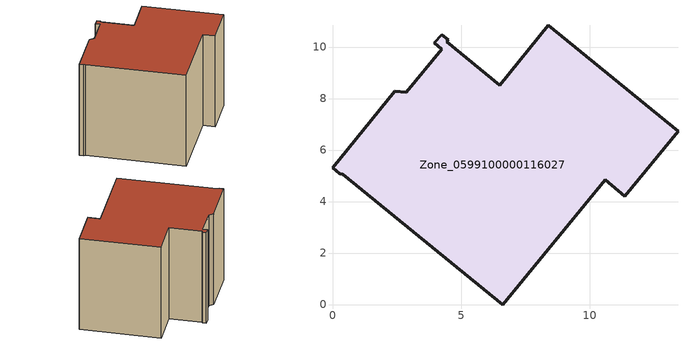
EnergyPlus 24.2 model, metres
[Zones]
Zone_0599100000116027
 floor ground (C_G): 0.28,5.08 0,5.32 2.42,8.28 2.87,8.24 4.24,9.92 3.95,10.16 4.25,10.48 4.49,10.28 4.43,10.2 6.5,8.52 8.38,10.84 13.42,6.73 11.36,4.21 10.59,4.85 6.62,0 0.39,5.06 z0
 wall outside (C_F): 6.62,0 10.59,4.85 11.36,4.21 13.42,6.73 8.38,10.84 6.5,8.52 4.43,10.2 4.49,10.28 4.25,10.48 3.95,10.16 4.24,9.92 2.87,8.24 2.42,8.28 0,5.32 0.28,5.08 0.39,5.06 6.62,0 z0:8.22
 roof outside (C_R): 0,5.32 0.28,5.08 0.39,5.06 6.62,0 10.59,4.85 11.36,4.21 13.42,6.73 8.38,10.84 6.5,8.52 4.43,10.2 4.49,10.28 4.25,10.48 3.95,10.16 4.24,9.92 2.87,8.24 2.42,8.28 z8.22
[BUILDING]
Pand.0599100000116027: North Axis=0; Terrain=City; Loads Convergence Tolerance Value=0.04; Temperature Convergence Tolerance Value=0.4; Solar Distribution=FullExterior; Maximum Number of Warmup Days=25; Minimum Number of Warmup Days=1
[Site:Location]
Rotterdam.The.Hague.AP_ZH_NLD Design_Conditions: Latitude=51.96; Longitude=4.45; Time Zone=1; Elevation=-4.5
[SITE:GROUNDTEMPERATURE:BUILDINGSURFACE]
18, 18, 18, 18, 18, 18, 18, 18, 18, 18, 18, 18
[MATERIAL] Thermal Absorptance=0.9; Solar Absorptance=0.7; Visible Absorptance=0.7
Name | Roughness | Thickness | Conductivity | Density | Specific Heat
G.TC.1946-1964 | MediumSmooth | 0.15 | 1 | 540 | 1210
F.TC.1946-1964 | Rough | 0.3 | 0.857143 | 1920 | 840
R.TC.1946-1964 | MediumRough | 0.2 | 0.235294 | 1500 | 1000
[CONSTRUCTION]
C_G: G.TC.1946-1964
C_F: F.TC.1946-1964
C_R: R.TC.1946-1964
[ZONE]
Zone_0599100000116027: Type=1; Multiplier=1; Ceiling Height=Autocalculate; Volume=Autocalculate; Floor Area=autocalculate; Part of Total Floor Area=Yes
[ZONEINFILTRATION:DESIGNFLOWRATE]
Infil_Zone_0599100000116027: Zone or ZoneList or Space or SpaceList=Zone_0599100000116027; Schedule=AlwaysOn; Design Flow Rate Calculation Method=Flow/Area; Flow Rate per Floor Area=0.003; Constant Term Coefficient=1; Temperature Term Coefficient=0; Velocity Term Coefficient=0; Velocity Squared Term Coefficient=0
[HVACTEMPLATE:ZONE:IDEALLOADSAIRSYSTEM]
Zone_0599100000116027: Maximum Heating Supply Air Temperature=50; Minimum Cooling Supply Air Temperature=13; Maximum Heating Supply Air Humidity Ratio=0.0156; Minimum Cooling Supply Air Humidity Ratio=0.0077; Heating Limit=NoLimit; Cooling Limit=NoLimit; Dehumidification Control Type=ConstantSensibleHeatRatio; Cooling Sensible Heat Ratio=0.7; Dehumidification Setpoint=60; Humidification Control Type=None; Humidification Setpoint=30; Outdoor Air Method=None; Outdoor Air Flow Rate per Person=0.00944; Outdoor Air Flow Rate per Zone Floor Area=0; Outdoor Air Flow Rate per Zone=0; Demand Controlled Ventilation Type=None; Outdoor Air Economizer Type=NoEconomizer; Heat Recovery Type=None; Sensible Heat Recovery Effectiveness=0.7; Latent Heat Recovery Effectiveness=0.65
[ZONECONTROL:THERMOSTAT]
ThermostatControl_Zone_0599100000116027: Zone or ZoneList=Zone_0599100000116027; Control Type Schedule=DualSetpointControlType; Control 1=Thermostat_Zone_0599100000116027; Temperature Difference Between Cutout And Setpoint=0
[THERMOSTATSETPOINT:DUALSETPOINT]
Thermostat_Zone_0599100000116027: Heating Setpoint Temperature Schedule=HeatingSetpoint_Zone_0599100000116027; Cooling Setpoint Temperature Schedule=CoolingSetpoint_Zone_0599100000116027
[SCHEDULE:COMPACT]
HeatingSetpoint_Zone_0599100000116027: Through: 12/31, For: AllDays, Until: 24:00, 21
CoolingSetpoint_Zone_0599100000116027: Through: 12/31, For: AllDays, Until: 24:00, 24
DualSetpointControlType: Through: 12/31, For: AllDays, Until: 24:00, 4
AlwaysOn: Through: 12/31, For: AllDays, Until: 24:00, 1
